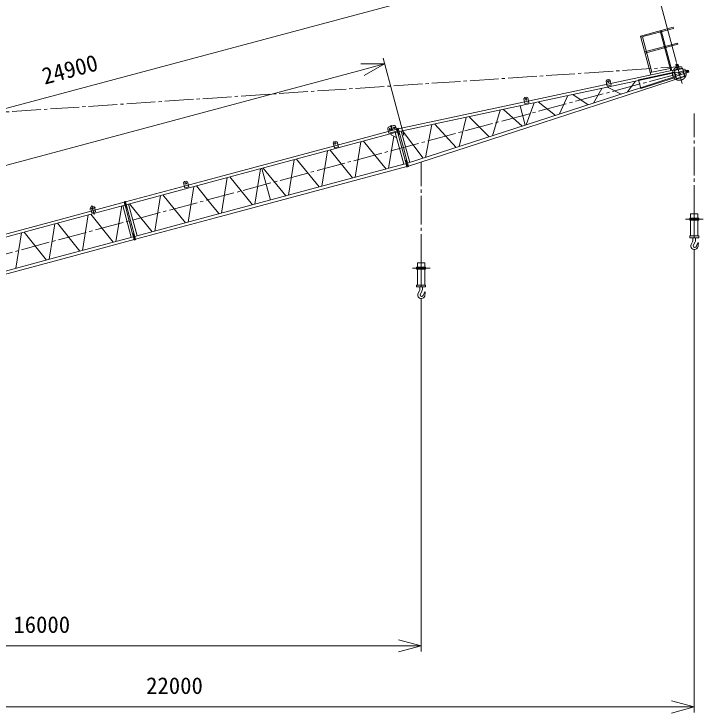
# Model space of a CAD drawing. Units: millimetres, scale not verified. Extents: x -21826 to 21577, y -29973 to 32685.
# Drawn here: x -8234 to 6839, y 5897 to 21257 of the extents above; entities that cross this region are included whole.
import ezdxf
from ezdxf.enums import TextEntityAlignment as Align

# ---------------------------------------------------------------- set-up
doc = ezdxf.new("R2010")
doc.units = ezdxf.units.MM
doc.header["$LTSCALE"] = 70
doc.linetypes.add('CHAIN2', pattern=[12, 9, -1, 1, -1])
for name, color, linetype, lineweight in [('0-2_05 寸法', 3, 'Continuous', 18), ('0-4_10 当社外形線', 7, 'Continuous', 18), ('0-5_12 当社中心線', 7, 'CHAIN2', 18), ('0-7_20 躯体__土木__外形線', 7, 'Continuous', 18), ('0-8_01 細線', 7, 'Continuous', 18)]:
    doc.layers.add(name, color=color, linetype=linetype, lineweight=lineweight)
doc.styles.add('ＭＳ ゴシック', font='')
doc.styles.get('ＭＳ ゴシック').set_extended_font_data('MS Gothic')

msp = doc.modelspace()

# ---------------------------------------------------------------- linework, layer by layer
at = {"layer": '0-2_05 寸法', "color": 7}
for p, q in [((6320.03, 20190.49), (5553.54, 23051.09)), ((5102.93, 22800.94), (-17984.86, 16614.61)), ((329.13, 18585.26), (-125.78, 20283.01)), ((-93.43, 20162.27), (-576.4, 20032.86)), ((-17673.28, 15451.76), (-576.4, 20032.86)), ((6711.02, 16087.55), (6711.02, 5905.89)), ((711.02, 15008.85), (711.02, 7247.35)), ((-14788.98, 7372.35), (211.02, 7372.35)), ((711.02, 7372.35), (211.02, 7372.35)), ((-14788.98, 6030.89), (6211.02, 6030.89)), ((6711.02, 6030.89), (6211.02, 6030.89))]:
    msp.add_line(p, q, dxfattribs=at)
for points in [[(-611.07, 20162.27), (-93.43, 20162.27), (-541.72, 19903.45)], [(211.02, 7506.32), (711.02, 7372.35), (211.02, 7238.37)], [(6211.02, 6164.87), (6711.02, 6030.89), (6211.02, 5896.92)]]:
    msp.add_lwpolyline(points, dxfattribs=at)
at = {"layer": '0-4_10 当社外形線'}
for p, q in [((6292.46, 19964.96), (6272.89, 19960.71)), ((6312.78, 19889.2), (6293.77, 19882.96)), ((6632.32, 16378.79), (6632.32, 16727.46)), ((6789.62, 16727.46), (6789.62, 16378.79)), ((6682.32, 16337.55), (6682.32, 16289.11)), ((6739.72, 16284.27), (6739.72, 16337.55)), ((6673.52, 16252.62), (6641.12, 16189.55)), ((6730.42, 16246.83), (6691.02, 16167.09)), ((6778.52, 16195.4), (6759.22, 16152.89)), ((6783.42, 16207.3), (6792.82, 16225.87)), ((6799.92, 16197.88), (6796.32, 16157.67)), ((6799.92, 16197.88), (6802.22, 16223.15)), ((632.32, 15300.09), (632.32, 15648.76)), ((789.62, 15648.76), (789.62, 15300.09)), ((682.32, 15258.85), (682.32, 15210.41)), ((739.72, 15205.57), (739.72, 15258.85)), ((673.52, 15173.92), (641.12, 15110.85)), ((730.42, 15168.13), (691.02, 15088.39)), ((778.52, 15116.7), (759.22, 15074.19)), ((783.42, 15128.6), (792.82, 15147.17)), ((799.92, 15119.18), (796.32, 15078.97)), ((799.92, 15119.18), (802.22, 15144.45))]:
    msp.add_line(p, q, dxfattribs=at)
for points in [[(6612.32, 16727.46), (6809.62, 16727.46), (6809.62, 16768.71), (6612.32, 16768.71)], [(6612.32, 16337.55), (6809.62, 16337.55), (6809.62, 16378.79), (6612.32, 16378.79)], [(612.32, 15648.76), (809.62, 15648.76), (809.62, 15690.01), (612.32, 15690.01)], [(612.32, 15258.85), (809.62, 15258.85), (809.62, 15300.09), (612.32, 15300.09)]]:
    msp.add_lwpolyline(points, close=True, dxfattribs=at)
for points in [[(6632.32, 16768.71), (6632.32, 16868.71), (6789.62, 16868.71), (6789.62, 16768.71)], [(632.32, 15690.01), (632.32, 15790.01), (789.62, 15790.01), (789.62, 15690.01)]]:
    msp.add_lwpolyline(points, dxfattribs=at)
for centre, radius in [((6336.59, 20128.75), 9), ((6384.74, 19949.01), 25), ((6564.44, 19997.18), 9)]:
    msp.add_circle(centre, radius, dxfattribs=at)
for centre, radius, start, end in [((6602.32, 16289.11), 80, 332.862, 0), ((6659.72, 16284.27), 80, 332.093, 0), ((6716.52, 16162.64), 80, 160.342, 356.435), ((6725.92, 16163.55), 35, 174.202, 342.268), ((6854.72, 16171.03), 80, 153.044, 162.268), ((6797.32, 16223.6), 5, 354.798, 153.044), ((602.32, 15210.41), 80, 332.862, 0), ((716.52, 15083.94), 80, 160.342, 356.435), ((725.92, 15084.85), 35, 174.202, 342.268), ((659.72, 15205.57), 80, 332.093, 0), ((854.72, 15092.33), 80, 153.044, 162.268), ((797.32, 15144.9), 5, 354.798, 153.044)]:
    msp.add_arc(centre, radius, start, end, dxfattribs=at)
at = {"layer": '0-5_12 当社中心線'}
for p, q in [((6316.75, 20123.39), (6356.42, 20134.01)), ((6325.62, 20169.64), (6443.84, 19728.43)), ((-17802.49, 13468.09), (6588.55, 20003.65)), ((-13300.15, 18776.28), (6384.74, 20099.01)), ((6559.08, 20017.01), (6569.7, 19977.34)), ((6711.02, 16868.71), (6711.02, 19073.25)), ((711.02, 15790.01), (711.02, 17994.55)), ((6519.22, 16748.09), (6911.42, 16748.09)), ((6711.02, 16868.71), (6711.02, 16337.55)), ((519.22, 15669.39), (911.42, 15669.39)), ((711.02, 15790.01), (711.02, 15258.85))]:
    msp.add_line(p, q, dxfattribs=at)
msp.add_circle((6384.74, 19949.01), 150, dxfattribs=at)
at = {"layer": '0-7_20 躯体__土木__外形線'}
for p, q in [((5534.62, 20745.52), (6259.09, 20939.59)), ((5574.09, 20756.03), (5782.9, 19976.41)), ((6197.28, 20011.14), (5962.8, 20886.06)), ((5621.37, 20421.91), (6345.75, 20615.98)), ((5627.78, 20397.71), (6352.25, 20591.89)), ((6345.75, 20615.98), (6352.25, 20591.89)), ((6315.6, 20148.97), (6308.51, 20136.72)), ((6308.51, 20136.72), (6334.42, 20040.13)), ((6344.56, 20156.73), (6315.6, 20148.97)), ((6356.81, 20149.63), (6344.56, 20156.73)), ((6382.72, 20053.03), (6356.81, 20149.63)), ((5742.96, 19967.89), (6183.69, 20061.92)), ((6292.46, 19964.96), (6474.67, 20003.81)), ((6572.42, 20025.26), (6475.82, 19999.35)), ((6488.73, 19951.05), (6585.32, 19976.96)), ((6584.66, 20018.16), (6572.42, 20025.26)), ((6592.42, 19989.2), (6584.66, 20018.16)), ((6585.32, 19976.96), (6592.42, 19989.2)), ((4835.92, 19817.99), (4865.58, 19798.76)), ((6489.97, 19946.59), (6312.78, 19889.2)), ((5419.04, 19778.77), (5244.45, 19542.76)), ((4680.84, 19621.36), (4496.67, 19300.29)), ((5104.97, 19497.52), (4808.61, 19648.6)), ((3026.6, 19432.22), (3056.25, 19412.99)), ((3938.08, 19462.99), (3754.92, 19059.81)), ((4384.41, 19263.95), (4043.39, 19485.39)), ((3192.83, 19304.05), (3016.43, 18820.35)), ((3660.57, 19029.28), (3282.64, 19323.23)), ((-4024.2, 17599.97), (-585.51, 18521.39)), ((-4007.37, 17537.18), (-568.67, 18458.57)), ((-1204.85, 18453.79), (-1222.55, 18423.18)), ((-1166.27, 18464.07), (-1204.85, 18453.79)), ((-736.5, 17668.2), (-612, 18447)), ((-1470.59, 17471.51), (-1346.09, 18250.27)), ((-1289.96, 18265.37), (-792.63, 17653.17)), ((-2204.79, 17274.8), (-2080.19, 18053.58)), ((-2024.05, 18068.61), (-1526.73, 17456.46)), ((-2938.88, 17078.09), (-2814.28, 17856.87)), ((-2786.21, 17864.39), (-2599.9, 17168.93)), ((-2758.15, 17871.92), (-2260.92, 17259.75)), ((-382.33, 17763.12), (-3821.03, 16841.72)), ((-365.5, 17700.32), (-3804.2, 16778.93)), ((-3492.24, 17675.21), (-2995.02, 17063.06)), ((-3672.98, 16881.4), (-3548.37, 17660.17)), ((-3876.12, 17047.34), (-3729.11, 16866.35)), ((-10901.59, 15757.18), (-7462.89, 16678.57)), ((-10884.76, 15694.39), (-7446.07, 16615.79)), ((-8196.45, 15669.31), (-8069.17, 16448.83)), ((-8013.04, 16463.86), (-7519.18, 15850.8)), ((-7463.05, 15865.83), (-7380.27, 16370.2)), ((-7259.72, 15920.32), (-10698.41, 14998.92)), ((-7242.9, 15857.54), (-10681.59, 14936.15))]:
    msp.add_line(p, q, dxfattribs=at)
for points in [[(6223.21, 20016.6), (5988.39, 20892.91), (5528.12, 20769.62), (5756.55, 19917.11)], [(5988.39, 20892.91), (6252.59, 20963.69), (6259.09, 20939.59)], [(6453.18, 20060.53), (6451.92, 20065.4), (2889.86, 19305.92)], [(3036.49, 18758.53), (6501.12, 19881.82), (6499.76, 19886.68), (6453.18, 20060.53)], [(6272.89, 19960.71), (5489.38, 19793.7), (2906.63, 19243.02)], [(3019.91, 18821.5), (5531.73, 19635.92), (6293.77, 19882.96)], [(4777.55, 19779.94), (4796.78, 19809.69), (4835.92, 19817.99)], [(4865.58, 19798.76), (4888.55, 19691.17), (4800.52, 19672.44), (4777.55, 19779.94)], [(2968.22, 19394.17), (2987.45, 19423.92), (3026.6, 19432.22)], [(3056.25, 19412.99), (3079.22, 19305.39), (2991.19, 19286.67), (2968.22, 19394.17)], [(-1222.55, 18423.18), (-1194.11, 18316.87), (-1107.14, 18340.16), (-1135.57, 18446.47), (-1166.27, 18464.07)]]:
    msp.add_lwpolyline(points, dxfattribs=at)
for points in [[(5536.87, 19616.58), (5484.24, 19813.04), (6267.74, 19980.16), (6298.91, 19863.62)], [(6325.91, 19840.1), (6505.61, 19888.27), (6459.03, 20062.13), (6279.33, 20013.96)]]:
    msp.add_lwpolyline(points, close=True, dxfattribs=at)
for centre in [(4825.81, 19769.83), (3016.48, 19384.06), (-1173.86, 18415.49)]:
    msp.add_circle(centre, 18, dxfattribs=at)
at = {"layer": '0-8_01 細線'}
for p, q in [((2889.86, 19305.92), (210.63, 18734.67)), ((2906.63, 19243.02), (227.52, 18671.8)), ((2998.02, 18814.44), (2884.43, 19238.31)), ((2445.89, 19144.85), (2279.83, 18581.55)), ((2934.86, 18793.94), (2524.48, 19161.56)), ((1697.95, 18985.32), (1544.52, 18343.15)), ((2207.86, 18558.25), (1767.9, 19000.24)), ((107.73, 18805.71), (11.13, 18779.8)), ((413.83, 17976.53), (3019.91, 18821.5)), ((430.62, 17913.66), (3036.49, 18758.53)), ((949.22, 18825.76), (810.09, 18105.03)), ((1479.97, 18322.21), (1012.42, 18839.16)), ((122.09, 18643.69), (192.71, 18662.64)), ((320.67, 18324.19), (244.31, 18609.12)), ((755.15, 18087.21), (305.41, 18688.48)), ((-555.87, 18462.06), (-58.54, 17849.86)), ((-2.41, 17864.91), (110.58, 18571.27)), ((397.04, 18039.23), (320.67, 18324.19)), ((395.91, 17904.34), (-365.5, 17700.32)), ((308.51, 17948.22), (379.02, 17967.12)), ((-5716.84, 17079.13), (-4007.37, 17537.18)), ((-4450.35, 17584.12), (-4489.03, 17573.78)), ((-4419.75, 17566.44), (-4450.35, 17584.12)), ((-4407.07, 16684.69), (-4282.47, 17463.47)), ((-4226.34, 17478.51), (-3876.12, 17047.34)), ((-5141.16, 16487.99), (-5016.56, 17266.76)), ((-4960.43, 17281.81), (-4463.2, 16669.65)), ((-7462.89, 16678.57), (-5812.87, 17120.7)), ((-7446.07, 16615.79), (-5796.08, 17057.91)), ((-5765.14, 17066.2), (-5716.84, 17079.13)), ((-5694.52, 17085.1), (-5197.3, 16472.95)), ((-6571.17, 16969.27), (-6440.46, 17004.3)), ((-6498.12, 17035.43), (-6536.8, 17025.07)), ((-6522.03, 17047.31), (-6468.71, 16848.33)), ((-6467.52, 17017.75), (-6498.12, 17035.43)), ((-5996.15, 16258.88), (-5866.99, 17038.89)), ((-5844.38, 17044.97), (-5657.97, 16349.5)), ((-5626.55, 16425.23), (-5779.19, 16995.12)), ((-6729.65, 16062.36), (-6601.08, 16842.21)), ((-6544.95, 16857.23), (-6052.29, 16243.84)), ((-7380.27, 16370.2), (-7335.08, 16645.52)), ((-7279.04, 16660.55), (-6785.78, 16047.31)), ((-5609.67, 16362.45), (-7259.72, 15920.32)), ((-5592.88, 16299.66), (-7242.9, 15857.54)), ((-5578.82, 16370.72), (-5530.53, 16383.67))]:
    msp.add_line(p, q, dxfattribs=at)
for points in [[(-20.66, 18724.71), (2.73, 18637.54), (181.44, 18685.48), (156.79, 18777.41)], [(46.71, 18796.08), (70.91, 18705.73), (83.41, 18709.15), (59.21, 18799.4)], [(175.92, 18725.42), (173.3, 18735.04), (188.77, 18739.15), (224.97, 18603.97), (209.5, 18599.76)], [(-585.51, 18521.39), (175.92, 18725.42), (395.91, 17904.34)], [(-568.67, 18458.57), (144.41, 18649.63), (330.72, 17954.18), (-382.33, 17763.12)], [(47.81, 18623.72), (52.95, 18604.48), (150.98, 18547.9), (170.32, 18553.04)], [(461.34, 17992.16), (368.97, 18337.09), (276.51, 18682.02)], [(396.14, 17903.31), (398.76, 17893.66), (414.23, 17897.8), (377.94, 18033.03), (362.47, 18028.89)], [(-3804.2, 16778.93), (-5561.94, 16307.95), (-5781.92, 17128.98), (-4024.2, 17599.97)], [(-4489.03, 17573.78), (-4506.73, 17543.15), (-4478.2, 17436.9), (-4391.32, 17460.2), (-4419.75, 17566.44)], [(-5781.92, 17128.98), (-5784.54, 17138.64), (-5800.02, 17134.5), (-5763.72, 16999.27), (-5748.35, 17003.41)], [(-3821.03, 16841.72), (-5530.53, 16383.67), (-5716.84, 17079.13)], [(-6536.8, 17025.07), (-6554.49, 16994.45), (-6525.96, 16888.21), (-6439.09, 16911.5), (-6467.52, 17017.75)], [(-5561.94, 16307.95), (-5559.32, 16298.29), (-5574.79, 16294.14), (-5611.08, 16429.37), (-5595.61, 16433.51)]]:
    msp.add_lwpolyline(points, dxfattribs=at)
for points in [[(224.97, 18603.97), (244.31, 18609.12), (208.11, 18744.39), (188.77, 18739.15)], [(413.9, 17898.82), (433.24, 17904), (397.04, 18039.23), (377.7, 18034.06)], [(-5796.08, 17057.91), (-5779.19, 16995.12), (-5763.72, 16999.27), (-5800.02, 17134.5), (-5815.49, 17130.36)], [(-5609.67, 16362.45), (-5626.55, 16425.23), (-5611.08, 16429.37), (-5574.79, 16294.14), (-5590.26, 16290)]]:
    msp.add_lwpolyline(points, close=True, dxfattribs=at)
for centre, radius in [((122.1, 18752.35), 18), ((26.76, 18721.68), 16), ((-4458.05, 17535.48), 18), ((-6505.81, 16986.79), 18)]:
    msp.add_circle(centre, radius, dxfattribs=at)
for centre, radius, start, end in [((22.77, 18736.36), 45, 105, 195), ((52.96, 18797.79), 6.5, 15, 195), ((118.11, 18767.03), 40, 15, 105)]:
    msp.add_arc(centre, radius, start, end, dxfattribs=at)

# ---------------------------------------------------------------- texts
at = {"layer": '0-2_05 寸法', "color": 7, "style": 'ＭＳ ゴシック'}
msp.add_text('24900', height=366.6, rotation=15, dxfattribs=at).set_placement((-7532.68, 19596.43), align=Align.BOTTOM_LEFT)
for s, p in [('16000', (-8247.32, 7547.35)), ('22000', (-5330.65, 6205.89))]:
    msp.add_text(s, height=366.6, dxfattribs=at).set_placement(p, align=Align.BOTTOM_LEFT)

doc.saveas('drawing.dxf')
